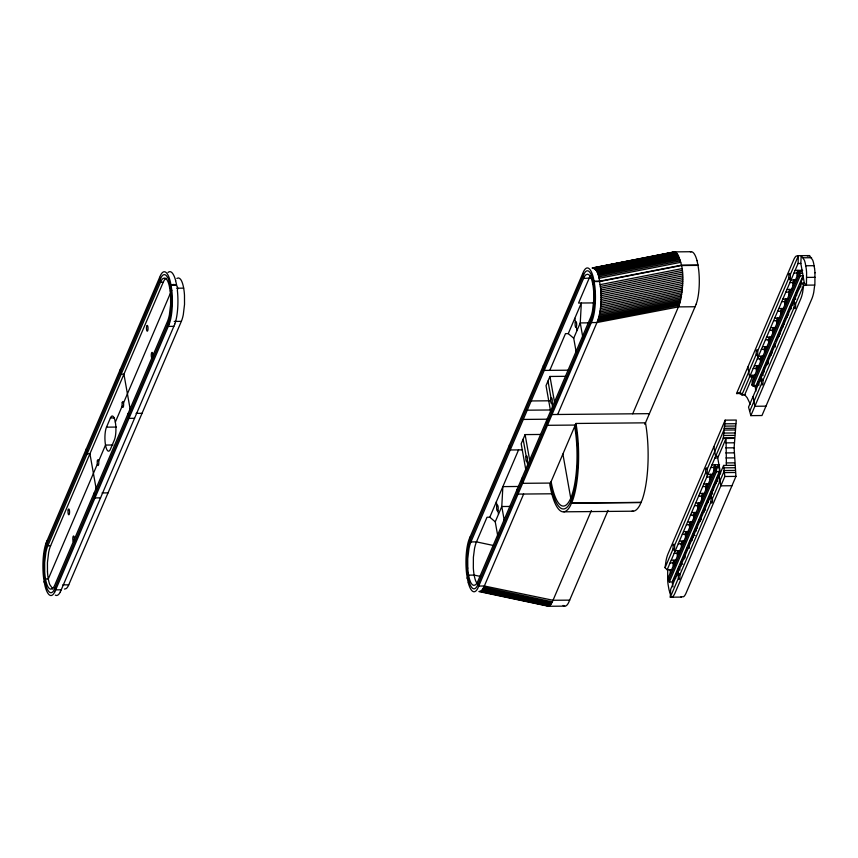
<?xml version="1.0" encoding="UTF-8"?>
<svg xmlns="http://www.w3.org/2000/svg" width="858" height="858" viewBox="0 0 858 858"><rect width="100%" height="100%" fill="white"/><g stroke="black" fill="none" stroke-linecap="round" stroke-linejoin="round"><path stroke-width="1.29" d="M800.943 271.9L801.93 269.605L800.836 263.481L801.179 255.663L804.364 260.188A21.182 5.759 89.5 0 1 805.287 263.32L806.198 268.447A21.182 5.759 89.5 0 1 806.606 272.79L806.434 285.146L804.332 283.086L803.238 276.962L800.3 283.826L800.879 287.098M814.95 272.715L814.896 283.548L813.77 292.213A28.217 7.668 89.5 0 1 811.807 298.916L761.968 415.529L750.847 415.637L748.551 407.1L801.544 283.108L804.332 283.086M557.646 414.489L597.468 321.321C601.34 310.8 601.372 299.281 600.611 288.224C599.099 281.971 600.01 269.541 592.095 267.996L674.227 251.887L691.43 251.716M632.721 413.803L679.075 305.341C683.268 289.94 686.529 263.985 674.742 251.866L592.878 268.007M726.404 465.401L726.04 438.459L717.728 457.925L718.822 464.049L717.352 467.481M680.984 596.868L683.633 596.707A28.217 7.668 89.5 0 0 686.121 592.985L735.95 476.394L734.105 447.812L736.282 420.055L725.16 420.152L668.017 553.871A28.217 7.668 89.5 0 0 666.055 560.564L665.047 567.706L667.149 569.776L672.318 569.723M667.149 569.776L723.262 438.492L725.16 420.152M736.539 393.543L739.06 393.254L741.934 394.809L798.058 263.503L798.401 255.684L796.192 256.081A28.217 7.668 89.5 0 0 793.704 259.802L736.539 393.543L742.02 393.404M669.337 582.024L716.473 471.728L716.698 467.749L715.604 466.827L668.457 577.123L669.337 582.024L672.114 582.003L719.916 470.173L719.036 465.272L718.382 466.806L715.604 466.827M718.382 466.806L719.476 467.728L719.261 471.707L716.473 471.728M755.877 386.025L753.099 386.057L752.005 385.135L752.219 381.156L799.366 270.86L802.144 270.828L803.013 275.729L755.222 387.559L754.783 385.103M667.706 569.208L667.653 580.04A21.182 5.759 89.5 0 0 668.06 584.384L668.972 589.51A21.182 5.759 89.5 0 0 669.905 592.642L670.613 594.337M54.74 591.945A29.129 7.926 89.5 0 1 45.174 586.572L44.241 582.185L45.517 578.968L45.109 576.286A21.182 5.759 89.5 0 1 44.702 571.943L44.659 562.655L45.882 552.445A28.217 7.668 89.5 0 1 47.844 545.752L160.457 282.271A28.217 7.668 89.5 0 1 162.945 278.55C165.648 276.673 167.675 280.566 168.329 282.69A21.182 5.759 89.5 0 1 169.262 285.832L170.174 290.948M169.766 288.267L171.042 285.049L170.088 280.716A29.129 7.926 89.5 0 0 160.532 275.3L46.042 543.093M468.264 582.7L467.32 578.367L468.597 575.15L468.189 572.479M480.619 576.479L474.152 575.096L468.597 575.15L469.101 577.595A21.182 5.759 89.5 0 0 470.023 580.727C470.688 582.85 472.715 586.754 475.418 584.866A28.217 7.668 89.5 0 0 477.906 581.145L590.508 317.674A28.217 7.668 89.5 0 0 592.47 310.982L593.693 300.761L593.65 291.484A21.182 5.759 89.5 0 0 593.243 287.13L592.835 284.459L594.111 281.231L593.168 276.909A29.129 7.926 89.5 0 0 583.612 271.482L469.111 539.274A29.129 7.926 89.5 0 0 466.538 573.155L467.32 578.367M632.056 511.143A57.797 15.723 89.5 0 0 639.961 504.944L642.245 499.613A57.797 15.723 89.5 0 0 645.484 422.833L575.965 423.466L549.806 484.663A57.797 15.723 89.5 0 0 570.452 505.566L572.726 500.235A57.797 15.723 89.5 0 0 575.965 423.466M169.241 324.152L54.751 592.009M174.807 324.099L60.317 591.956M696.17 304.15L644.83 424.367M46.9 544.476L160.521 278.636M47.48 571.921L47.437 562.634L48.659 552.423A28.217 7.668 89.5 0 1 50.622 545.72L163.234 282.25A28.217 7.668 89.5 0 1 165.723 278.528L166.162 278.249M98.649 461.132L105.513 445.066A12.999 3.539 89.5 0 1 106.499 427.155L110.414 417.975L114.125 417.943M97.34 464.189L48.295 578.946L45.517 578.968L46.021 581.413A21.182 5.759 89.5 0 0 46.954 584.545C47.608 586.668 49.646 590.572 52.338 588.685A28.217 7.668 89.5 0 0 54.826 584.963L167.439 321.493A28.217 7.668 89.5 0 0 169.401 314.789L170.624 304.579L170.581 295.291M112.934 445.002L105.513 445.066A12.999 3.539 89.5 0 0 110.425 449.217L114.35 440.036A12.999 3.539 89.5 0 0 115.326 422.115L122.19 406.059M123.498 402.992L170.967 291.924M168.382 322.758L54.762 588.599A26.212 7.132 89.5 0 1 44.841 580.566A26.212 7.132 89.5 0 1 46.922 544.573M64.468 589.071L66.238 588.556A28.217 7.668 89.5 0 0 68.737 584.834L181.338 321.364A28.217 7.668 89.5 0 0 183.301 314.671L184.524 304.451L184.481 295.173A21.085 5.738 89.5 0 0 183.666 288.149A21.085 5.738 89.5 0 0 182.228 282.561C181.574 280.448 179.547 276.544 176.845 278.432M469.98 540.658L583.601 274.817M467.782 568.125L467.739 558.848L468.961 548.627A28.217 7.668 89.5 0 1 470.924 541.934L583.526 278.464A28.217 7.668 89.5 0 1 586.014 274.742C588.717 272.855 590.744 276.748 591.409 278.871A21.182 5.759 89.5 0 1 592.331 282.014L592.835 284.459M549.785 370.366L565.476 333.644L568.264 333.623L573.712 338.224L576.115 351.705M477.08 583.697L475.589 580.684A21.085 5.738 89.5 0 1 473.326 567.996L473.391 557.25L474.517 548.584A28.217 7.668 89.5 0 1 476.48 541.881L487.012 517.245L489.789 517.213L518.564 449.892M540.669 434.459L525.107 434.598L521.181 443.779L525.836 469.927M565.519 376.319L549.946 376.458L546.031 385.639L550.686 411.786M568.264 333.623L581.338 303.024L580.255 322.93L582.872 337.634M497.865 536.529L495.248 521.825L501.78 506.52L502.874 486.615L518.886 486.475M573.712 338.224L580.255 322.93L589.339 322.844M477.831 584.781L591.452 318.94M591.376 510.553L552.359 601.833L549.506 605.866L548.476 606.263L478.903 591.548L481.477 590.862L483.826 587.204L523.637 494.047M608.054 510.403L568.607 602.616A29.129 7.926 89.5 0 1 563.095 605.437M665.047 567.706L673.208 548.627M674.517 545.559L705.834 472.318M707.142 469.262L723.895 430.062L735.016 429.965M739.553 393.436L756.316 354.204M757.625 351.136L788.931 277.853M790.239 274.785L798.401 255.684L809.523 255.587L812.698 260.113A21.182 5.759 89.5 0 1 813.631 263.245L814.542 268.372M673.38 565.733L672.865 562.88L674.013 560.21L674.914 565.24M677.455 556.199L676.951 553.335L678.088 550.664L678.603 553.528M681.531 546.653L681.027 543.79L682.164 541.119L682.678 543.983M685.756 537.923L685.102 534.255L686.25 531.585L686.754 534.437M689.832 528.389L689.178 524.71L690.325 522.039L690.829 524.903M693.918 518.843L693.264 515.165L694.401 512.505L694.905 515.358M697.994 509.309L697.34 505.63L698.476 502.96L698.991 505.823M702.294 500.986L701.415 496.085L702.552 493.414L703.067 496.278M706.145 490.218L705.49 486.55L706.638 483.88L707.142 486.733M710.006 479.45L709.577 477.005L710.714 474.335L711.218 477.198M714.156 470.323L713.652 467.46L714.789 464.789L715.304 467.653M741.934 394.809L744.712 394.787L753.034 375.3L753.699 378.979M756.488 371.289L755.973 368.425L757.121 365.765L757.625 368.618M760.563 361.744L760.059 358.891L761.196 356.22L761.85 359.899M764.639 352.209L764.135 349.345L765.272 346.675L765.711 349.131M768.725 342.664L768.21 339.811L769.347 337.14L770.001 340.819M772.801 333.129L772.286 330.266L773.433 327.595L774.088 331.274M776.876 323.584L776.361 320.72L777.509 318.05L778.163 321.729M780.952 314.039L780.448 311.186L781.584 308.515L782.239 312.194M785.027 304.504L784.523 301.641L785.66 298.97L786.314 302.649M789.113 294.959L788.599 292.095L789.746 289.436L790.25 292.288M793.189 285.414L792.674 282.561L793.822 279.89L794.326 282.754M797.264 275.879L796.76 273.016L797.897 270.345L798.401 273.209M668.897 579.579L716.698 467.749L719.476 467.728M752.005 385.135L799.795 273.305L802.584 273.284M753.099 386.057L800.235 275.761L799.366 270.86M676.801 575.868L676.415 573.691L679.354 566.816L679.933 570.087M680.877 566.323L680.491 564.146L683.429 557.271L683.815 559.448M687.505 547.736L684.566 554.6L685.145 557.872M693.114 537.698L692.728 535.521L695.666 528.646L696.095 531.102M709.427 499.538L709.04 497.361L711.968 490.486L712.633 494.165M759.909 381.424L759.523 379.247L762.451 372.372L763.041 375.643M775.836 341.076L778.764 334.202L779.161 336.379M792.535 305.094L792.138 302.917L795.076 296.042L795.666 299.313M723.626 465.422L670.645 589.382L670.291 597.2L672.511 596.803A28.217 7.668 89.5 0 0 674.999 593.082L724.828 476.501L723.626 465.422L734.748 465.326M678.453 578.099L670.291 597.2L681.424 597.093M679.761 575.032L711.078 501.737M712.387 498.68L724.163 471.117M749.763 411.207L761.561 383.623M762.869 380.566L794.186 307.325M795.495 304.258L803.656 285.178L814.778 285.071M750.847 415.637L800.686 299.013A28.217 7.668 89.5 0 0 802.648 292.321L803.656 285.178L801.544 283.108M170.42 286.744C172.018 282.153 179.504 285.06 177.359 290.251A29.129 7.926 89.5 0 1 174.785 324.034M44.241 582.185L44.863 580.501M591.441 318.844A26.212 7.132 89.5 0 0 593.521 282.861L594.111 281.231L599.678 281.188L681.295 265.208L697.972 265.058L698.734 270.302A29.129 7.926 89.5 0 1 696.16 304.086M467.256 578.045L467.942 576.683A26.212 7.132 89.5 0 1 469.991 540.755M672.693 252.67L674.227 251.887M807.314 255.984L809.523 255.587M593.65 267.953L675.267 251.973M593.672 268.136L600.15 266.87M606.627 265.605L609.212 265.09M611.808 264.586L622.168 262.559M624.763 262.055L635.124 260.017M641.602 258.751L644.186 258.247M646.782 257.743L657.142 255.705M659.738 255.201L666.216 253.936M594.165 268.189L675.782 252.209M594.68 268.543L676.286 252.563M595.184 269.015L676.79 253.046M595.677 269.616L677.294 253.636M596.16 270.324L677.777 254.354M596.632 271.149L678.249 255.18M597.093 272.093L678.699 256.113M597.533 273.134L679.139 257.153M597.951 274.281L679.568 258.301M598.348 275.525L679.965 259.545M591.677 277.906L583.526 278.464M598.723 276.855L680.34 260.875M599.088 278.314L680.705 262.334M600.214 284.631L681.831 268.661M600.428 286.433L682.046 270.452M600.611 288.224L682.228 272.243M600.761 290.058L682.378 274.077M600.879 291.913L682.485 275.944M600.954 293.801L682.571 277.82M601.008 295.688L682.614 279.719M601.018 297.587L682.636 281.617M600.997 299.485L682.614 283.505M600.943 301.373L682.56 285.392M600.857 303.228L682.464 287.258M600.729 305.073L682.346 289.092M600.579 306.864L682.196 290.894M600.396 308.623L682.003 292.653M600.182 310.328L681.788 294.358M599.924 311.98L681.542 295.999M599.656 313.567L681.263 297.587M599.345 315.079L680.962 299.099M599.013 316.505L680.63 300.536M598.659 317.857L680.276 301.877M598.283 319.122L679.89 303.142M597.876 320.281L679.493 304.3M597.468 321.321L679.075 305.341M545.913 605.105L548.476 606.263M803.27 257.786L811.604 257.711M798.058 263.503L800.836 263.481M698.037 265.379L681.349 265.53L599.731 281.51L594.176 281.563L594.873 286.475A29.129 7.926 89.5 0 1 592.299 320.27L477.831 588.191A29.129 7.926 89.5 0 1 468.254 582.754M805.791 265.766L814.135 265.69M795.119 270.377L802.659 270.302M793.972 273.048L796.76 273.016M800.235 275.761L803.013 275.729M160.457 282.271L163.234 282.25M806.756 277.402L815.1 277.327M176.662 285.328L171.096 285.382L171.793 290.294M791.033 279.912L796.203 279.869M789.896 282.582L792.674 282.561M176.512 288.213L183.666 288.149M786.958 289.457L792.127 289.414M785.821 292.128L788.599 292.095M782.882 299.002L788.052 298.949M594.691 302.895L578.56 303.046L589.092 278.41A28.217 7.668 89.5 0 1 590.712 275.557M781.745 301.662L784.523 301.641M792.138 302.917L794.529 302.895M695.098 306.746L678.41 306.896L596.943 322.533L591.387 322.576L590.947 320.131M778.807 308.537L783.965 308.494M777.659 311.207L780.448 311.186M174.195 321.428L181.338 321.364M774.731 318.082L779.89 318.028M773.584 320.753L776.361 320.72M173.874 326.34L168.307 326.394L167.878 323.949M770.645 327.617L775.814 327.574M769.508 330.287L772.286 330.266M766.569 337.162L771.739 337.119M765.433 339.832L768.21 339.811M762.494 346.707L767.653 346.653M761.357 349.378L764.135 349.345M758.418 356.242L763.577 356.199M757.271 358.912L760.059 358.891M754.332 365.787L759.502 365.744M568.436 370.195L544.229 370.409L543.35 365.508M753.195 368.457L755.973 368.425M750.257 375.332L755.426 375.278M752.38 376.834L749.602 376.855L747.854 367.052M759.523 379.247L761.904 379.225M737.687 393.211L740.154 393.189M741.784 394.659L745.495 394.626M531.166 400.954L549.71 400.793M765.969 406.166L754.847 406.274L753.099 396.471M136.079 413.374L142.042 413.32M527.22 410.188L551.061 409.974M134.567 418.296L129.011 418.35L128.132 413.449M649.399 413.653L552.08 414.532L551.211 409.631M523.273 419.433L548.434 419.197M106.499 427.155L116.377 427.07M575.278 425.064L547.479 425.311L546.557 420.527M724.602 423.809L735.735 423.713M724.324 426.126L735.445 426.029M724.055 428.356L735.177 428.26M723.616 433.076L734.738 432.979M723.455 435.489L734.577 435.392M723.283 437.934L734.405 437.837M723.262 438.492L734.384 438.384M725.857 442.867L734.201 442.792M725.771 447.887L734.105 447.812M522.554 449.86L510.22 449.978L509.352 445.066M725.793 452.927L734.137 452.852M718.382 456.392L715.604 456.413L713.856 446.61M714.95 457.947L717.728 457.925M725.943 457.957L734.287 457.882M726.211 462.934L734.555 462.859M712.011 464.821L719.562 464.746M710.874 467.492L713.652 467.46M723.82 467.835L734.941 467.739M724.098 470.516L735.22 470.42M724.313 472.586L735.435 472.49M707.936 474.356L713.095 474.313M724.828 476.501L735.95 476.394M706.788 477.027L709.577 477.005M550.493 483.065L522.683 483.322L521.857 478.303M703.85 483.901L709.019 483.858M731.96 485.735L720.838 485.832L719.09 476.029M702.713 486.572L705.49 486.55M102.081 492.932L108.033 492.878M100.568 497.854L95.002 497.908L94.133 493.007M552.616 493.779L518.082 494.09L517.202 489.189M699.774 493.447L704.944 493.393M698.637 496.106L701.415 496.085M709.04 497.361L711.421 497.34M641.162 502.391L571.653 503.013L571.181 500.632A54.901 14.929 89.5 0 0 575.31 424.989M641.108 502.52L571.589 503.153L571.181 500.632A54.901 14.929 89.5 0 1 550.461 483.129M695.699 502.981L700.857 502.938M510.864 506.445L501.78 506.52L504.182 520.002M694.562 505.652L697.34 505.63M563.91 511.818L633.429 511.196M691.623 512.526L696.782 512.483M690.476 515.197L693.264 515.165M687.537 522.072L692.706 522.018M686.4 524.731L689.178 524.71M683.461 531.606L688.631 531.563M682.325 534.277L685.102 534.255M692.728 535.521L695.109 535.499M47.844 545.742L50.622 545.72M470.924 541.924L476.48 541.881L493.286 545.463M679.386 541.151L684.555 541.098M678.249 543.822L681.027 543.79M675.31 550.686L680.469 550.643M674.163 553.356L676.951 553.335M671.235 560.231L676.394 560.188M670.087 562.902L672.865 562.88M680.491 564.146L682.871 564.124M676.415 573.691L678.796 573.67M62.773 584.888L68.737 584.834M61.261 589.811L55.706 589.864L55.266 587.419M569.701 600.128L553.024 600.278L484.341 586.003L478.775 586.046L478.346 583.601M547.962 606.284L564.639 606.134M483.826 587.204L552.359 601.833M483.386 588.148L551.93 602.766M482.936 588.996L551.469 603.614M482.464 589.736L550.997 604.354M481.971 590.358L550.504 604.976M481.477 590.862L550.01 605.48M480.973 591.248L549.506 605.866M480.459 591.505L548.991 606.134M673.08 597.168L672.211 596.61M52.906 589.049L49.732 584.523A21.085 5.738 89.5 0 1 47.469 571.836M489.789 517.213L495.248 521.825M744.712 394.787L747.2 397.758L750.418 404.44M697.028 260.725L697.972 265.058M175.654 280.673L176.598 285.006M799.549 288.674L799.163 286.497L796.224 293.372L796.61 295.549M790.025 278.764L790.465 281.252M793.961 300.858L794.401 303.335M791.58 308.848L791.001 305.577L788.062 312.451L788.502 314.907M787.312 317.299L786.925 315.122L783.987 321.997L784.427 324.442M783.236 326.844L782.85 324.667L779.911 331.531L780.34 333.987M775.267 347.018L774.688 343.747L771.75 350.622L772.189 353.067M770.999 355.469L770.613 353.292L767.674 360.156L768.328 363.835M766.923 365.004L766.537 362.827L763.599 369.701L764.038 372.158M757.41 355.126L757.839 357.582M761.336 377.188L761.775 379.644M758.965 385.178L758.375 381.907L755.437 388.781L755.877 391.237M720.57 473.852L720.13 471.407L717.191 478.271L717.771 481.542M716.441 483.118L716.055 480.941L713.116 487.816L713.502 489.993M706.928 473.241L707.357 475.697M710.853 495.302L711.293 497.758M708.333 502.477L707.893 500.032L704.954 506.896L705.544 510.167M704.257 512.022L703.817 509.566L700.879 516.441L701.458 519.712M700.171 521.557L699.742 519.111L696.803 525.986L697.189 528.163M692.02 540.647L691.58 538.191L688.642 545.066L689.231 548.337M674.291 549.549L674.742 552.026M678.228 571.632L678.678 574.12M675.664 578.539L675.267 576.361L672.34 583.226L672.994 586.904M669.937 569.744L670.591 573.423M582.657 273.552L583.086 276.008M574.796 318.318L575.45 321.997M576.329 326.898L576.984 330.577M549.946 376.458L554.611 402.606M562.891 454.064L570.742 498.187A52.016 14.146 89.5 0 1 551.115 481.606M547.994 381.049L551.05 398.209M551.919 403.11L552.788 408.011M525.107 434.598L529.761 460.746M523.144 439.189L526.201 456.349M527.069 461.25L527.938 466.151M496.332 501.919L496.986 505.598M497.854 510.499L498.509 514.178M470.045 537.022L470.484 539.478M159.577 277.37L160.017 279.826M130.212 409.502L123.927 374.206L121.15 374.227L120.281 369.326M96.214 489.06L89.929 453.764L87.141 453.785L86.272 448.884M46.975 540.84L47.405 543.296M44.187 581.863L43.49 576.941A29.129 7.926 89.5 0 1 46.053 543.157M168.361 322.662A26.212 7.132 89.5 0 0 170.442 286.679A26.212 7.132 89.5 0 0 160.543 278.732M170.184 291.055A21.182 5.759 89.5 0 1 170.592 295.409M152.306 358.043A2.885 0.783 89.5 0 1 151.276 355.126A2.885 0.783 89.5 0 1 152.338 352.617A2.885 0.783 89.5 0 1 152.649 357.25M74.174 540.84A2.885 0.783 89.5 0 1 72.866 539.95A2.885 0.783 89.5 0 1 73.606 535.993A2.885 0.783 89.5 0 1 74.292 540.229M168.007 272.49A29.129 7.926 89.5 0 1 175.665 280.62M171.814 290.272A29.129 7.926 89.5 0 1 169.23 324.088M60.307 591.891A29.129 7.926 89.5 0 1 55.32 595.13M110.414 417.975A12.999 3.539 89.5 0 1 115.326 422.115M583.612 274.914A26.212 7.132 89.5 0 1 593.521 282.861M574.656 426.523A52.016 14.146 89.5 0 1 570.742 498.187M477.82 584.695A26.212 7.132 89.5 0 1 467.91 576.748M468.168 572.361A21.182 5.759 89.5 0 1 467.76 568.007M690.39 251.887A29.129 7.926 89.5 0 1 697.039 260.671M814.564 268.479A21.182 5.759 89.5 0 1 814.971 272.833M146.664 326.34A2.885 0.783 89.5 0 0 147.104 331.124A2.885 0.783 89.5 0 0 147.994 327.466A2.885 0.783 89.5 0 0 146.664 326.34M68.19 509.942A2.885 0.783 89.5 0 0 68.629 514.725A2.885 0.783 89.5 0 0 69.53 511.068A2.885 0.783 89.5 0 0 68.19 509.942M97.404 460.692A2.885 0.783 89.5 0 0 97.844 465.476A2.885 0.783 89.5 0 0 98.745 461.819A2.885 0.783 89.5 0 0 97.404 460.692M122.254 402.552A2.885 0.783 89.5 0 0 122.694 407.336A2.885 0.783 89.5 0 0 123.595 403.678A2.885 0.783 89.5 0 0 122.254 402.552M496.825 506.07A2.885 0.783 89.5 0 0 497.265 510.864A2.885 0.783 89.5 0 0 498.166 507.196A2.885 0.783 89.5 0 0 496.825 506.07M575.3 322.479A2.885 0.783 89.5 0 0 575.739 327.263A2.885 0.783 89.5 0 0 576.64 323.605A2.885 0.783 89.5 0 0 575.3 322.479M526.04 456.821A2.885 0.783 89.5 0 0 526.48 461.615A2.885 0.783 89.5 0 0 527.38 457.957A2.885 0.783 89.5 0 0 526.04 456.821M550.89 398.691A2.885 0.783 89.5 0 0 551.329 403.474A2.885 0.783 89.5 0 0 552.23 399.817A2.885 0.783 89.5 0 0 550.89 398.691M678.517 574.592A2.885 0.783 89.5 0 0 678.957 579.386A2.885 0.783 89.5 0 0 679.858 575.718A2.885 0.783 89.5 0 0 678.517 574.592M673.273 545.12A2.885 0.783 89.5 0 0 673.702 549.903A2.885 0.783 89.5 0 0 674.602 546.246A2.885 0.783 89.5 0 0 673.273 545.12M705.898 468.811A2.885 0.783 89.5 0 0 706.338 473.605A2.885 0.783 89.5 0 0 707.228 469.948A2.885 0.783 89.5 0 0 705.898 468.811M711.143 498.241A2.885 0.783 89.5 0 0 711.572 503.024A2.885 0.783 89.5 0 0 712.472 499.367A2.885 0.783 89.5 0 0 711.143 498.241M756.381 350.697A2.885 0.783 89.5 0 0 756.82 355.491A2.885 0.783 89.5 0 0 757.711 351.823A2.885 0.783 89.5 0 0 756.381 350.697M761.625 380.126A2.885 0.783 89.5 0 0 762.054 384.91A2.885 0.783 89.5 0 0 762.955 381.252A2.885 0.783 89.5 0 0 761.625 380.126M794.251 303.818A2.885 0.783 89.5 0 0 794.69 308.601A2.885 0.783 89.5 0 0 795.58 304.944A2.885 0.783 89.5 0 0 794.251 303.818M788.995 274.346A2.885 0.783 89.5 0 0 789.435 279.129A2.885 0.783 89.5 0 0 790.336 275.472A2.885 0.783 89.5 0 0 788.995 274.346"/></g></svg>
